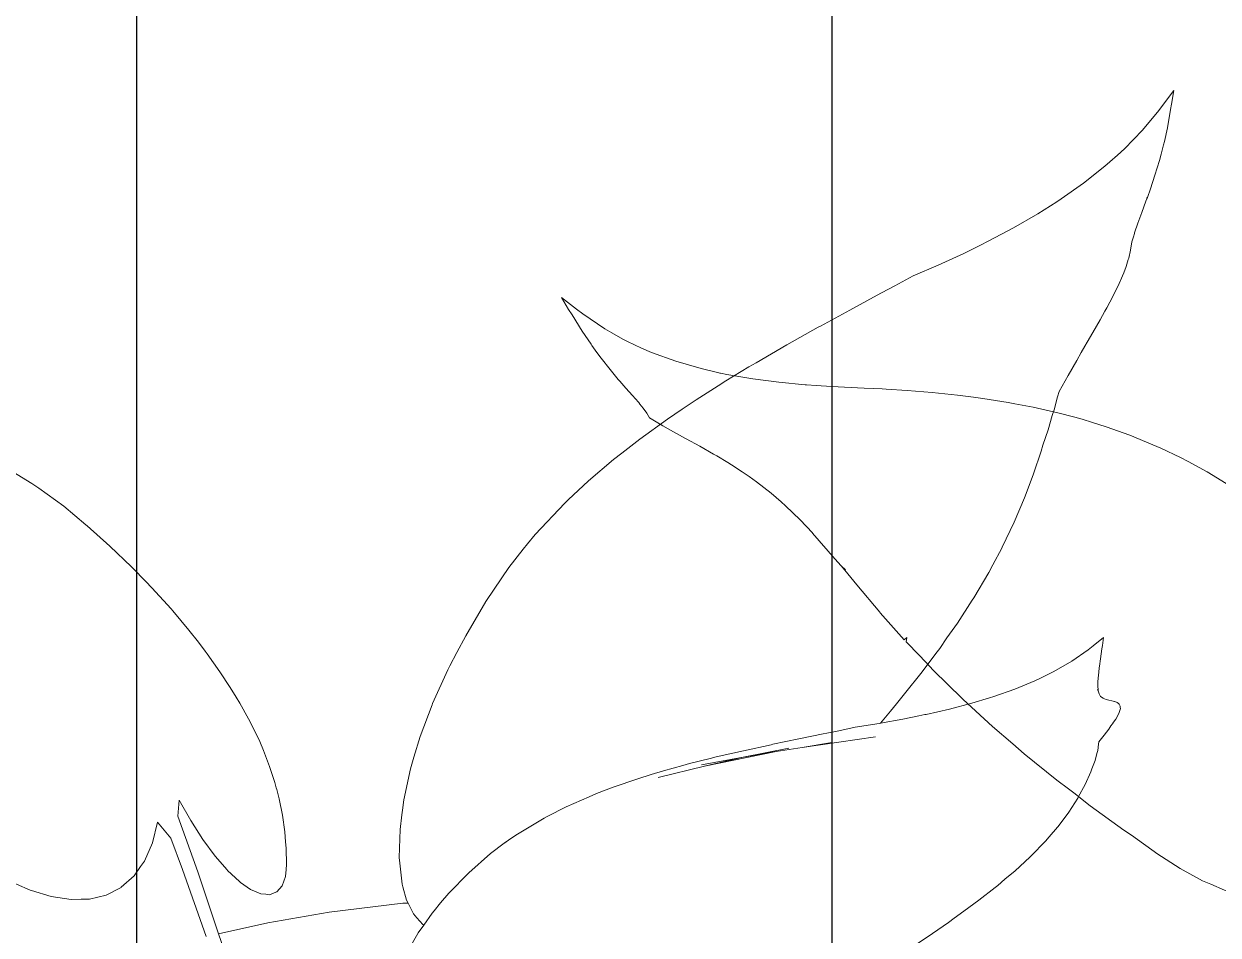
# Model space of a CAD drawing. Header units: inches. Extents: x 249 to 1192, y -18 to 440.
# Drawn here: x 628.081 to 628.596, y 186.083 to 186.476 of the extents above; entities that cross this region are included whole.
import ezdxf

# ---------------------------------------------------------------- set-up
doc = ezdxf.new("R2010")
doc.units = ezdxf.units.IN
doc.header["$MEASUREMENT"] = 0
doc.layers.add('DINDING', color=6, linetype='Continuous', lineweight=0)
doc.layers.add('VEGETASI', color=60, linetype='Continuous', lineweight=0)
doc.layers.add('KOLOM', color=5, linetype='Continuous')

# ---------------------------------------------------------------- blocks, each defined once
blk = doc.blocks.new('tanaman')
for p, q in [((585.09402, 360.41535), (585.09493, 360.40941)), ((585.09834, 360.4094), (585.09402, 360.41535)), ((585.09493, 360.40941), (585.09533, 360.40706)), ((585.10043, 360.40661), (585.09834, 360.4094)), ((585.09533, 360.40706), (585.09675, 360.39921)), ((585.10748, 360.39819), (585.10043, 360.40661)), ((585.09675, 360.39921), (585.098, 360.39335)), ((585.11529, 360.39017), (585.10748, 360.39819)), ((585.098, 360.39335), (585.09838, 360.39189)), ((585.09838, 360.39189), (585.09937, 360.38784)), ((585.11825, 360.38745), (585.11529, 360.39017)), ((585.09937, 360.38784), (585.10018, 360.38508)), ((585.10018, 360.38508), (585.10209, 360.37877)), ((585.12161, 360.38445), (585.11825, 360.38745)), ((585.12378, 360.38257), (585.12161, 360.38445)), ((585.10209, 360.37877), (585.10404, 360.37293)), ((585.13289, 360.37537), (585.12378, 360.38257)), ((585.14253, 360.36856), (585.13289, 360.37537)), ((585.10404, 360.37293), (585.10536, 360.36916)), ((585.10536, 360.36916), (585.10573, 360.36881)), ((585.10536, 360.36916), (585.10548, 360.36883)), ((585.10536, 360.36916), (585.10548, 360.36883)), ((585.10536, 360.36916), (585.10548, 360.36883)), ((585.10536, 360.36916), (585.10548, 360.36883)), ((585.10536, 360.36916), (585.10548, 360.36883)), ((585.10548, 360.36883), (585.10598, 360.36755)), ((585.10573, 360.36881), (585.10548, 360.36883)), ((585.14444, 360.36732), (585.14253, 360.36856)), ((585.10598, 360.36755), (585.10782, 360.36259)), ((585.15261, 360.36214), (585.14444, 360.36732)), ((585.10782, 360.36259), (585.10949, 360.35802)), ((585.10949, 360.35802), (585.11091, 360.35382)), ((585.16305, 360.35609), (585.15261, 360.36214)), ((585.11091, 360.35382), (585.11096, 360.35364)), ((585.11096, 360.35364), (585.11136, 360.35218)), ((585.17374, 360.35039), (585.16305, 360.35609)), ((585.11136, 360.35218), (585.112, 360.34995)), ((585.112, 360.34995), (585.1127, 360.34638)), ((585.17434, 360.35009), (585.17374, 360.35039)), ((585.1771, 360.34872), (585.17434, 360.35009)), ((585.1846, 360.34503), (585.1771, 360.34872)), ((585.1127, 360.34638), (585.11338, 360.34299)), ((585.11338, 360.34299), (585.11358, 360.34238)), ((585.11358, 360.34238), (585.11452, 360.33931)), ((585.19553, 360.33999), (585.1846, 360.34503)), ((585.11452, 360.33931), (585.11556, 360.33668)), ((585.20644, 360.33526), (585.19553, 360.33999)), ((585.11556, 360.33668), (585.11607, 360.33533)), ((585.11607, 360.33533), (585.11801, 360.33106)), ((585.21423, 360.33106), (585.20644, 360.33526)), ((585.11801, 360.33106), (585.11945, 360.32821)), ((585.11945, 360.32821), (585.12029, 360.32647)), ((585.22005, 360.32795), (585.21423, 360.33106)), ((585.2219, 360.32695), (585.22005, 360.32795)), ((585.23371, 360.32058), (585.2219, 360.32695)), ((585.12029, 360.32647), (585.12289, 360.32158)), ((585.12289, 360.32158), (585.12371, 360.32014)), ((585.87319, 360.32601), (585.86668, 360.32088)), ((585.87012, 360.32086), (585.87319, 360.32601)), ((585.12371, 360.32014), (585.12578, 360.31636)), ((585.24642, 360.31363), (585.23371, 360.32058)), ((585.86406, 360.31888), (585.85456, 360.31249)), ((585.86668, 360.32088), (585.86406, 360.31888)), ((585.86429, 360.31152), (585.86864, 360.31848)), ((585.86864, 360.31848), (585.87012, 360.32086)), ((585.12578, 360.31636), (585.12891, 360.31082)), ((585.24733, 360.31313), (585.24642, 360.31363)), ((585.26084, 360.30557), (585.24733, 360.31313)), ((585.85456, 360.31249), (585.85153, 360.31078)), ((585.86044, 360.3058), (585.86429, 360.31152)), ((585.12891, 360.31082), (585.13128, 360.30675)), ((585.13128, 360.30675), (585.13227, 360.30496)), ((585.84467, 360.30699), (585.83865, 360.30416)), ((585.8467, 360.30805), (585.84467, 360.30699)), ((585.85153, 360.31078), (585.8467, 360.30805)), ((585.13227, 360.30496), (585.13385, 360.3023)), ((585.13385, 360.3023), (585.13583, 360.29878)), ((585.27417, 360.29786), (585.26084, 360.30557)), ((585.8344, 360.30232), (585.82383, 360.29845)), ((585.83865, 360.30416), (585.8344, 360.30232)), ((585.85606, 360.29975), (585.85709, 360.30108)), ((585.85709, 360.30108), (585.85869, 360.30326)), ((585.85869, 360.30326), (585.86009, 360.30528)), ((585.86009, 360.30528), (585.86044, 360.3058)), ((585.13583, 360.29878), (585.13955, 360.29228)), ((585.27722, 360.29604), (585.27417, 360.29786)), ((585.28724, 360.28996), (585.27722, 360.29604)), ((585.82383, 360.29845), (585.81298, 360.2953)), ((585.85225, 360.29488), (585.85606, 360.29975)), ((585.13955, 360.29228), (585.14343, 360.28546)), ((585.79072, 360.29085), (585.77942, 360.28939)), ((585.80193, 360.29279), (585.79072, 360.29085)), ((585.80462, 360.29336), (585.80193, 360.29279)), ((585.8053, 360.29351), (585.80462, 360.29336)), ((585.80494, 360.2933), (585.80462, 360.29336)), ((585.8053, 360.29351), (585.80494, 360.2933)), ((585.81298, 360.2953), (585.8053, 360.29351)), ((585.8487, 360.29061), (585.85225, 360.29488)), ((585.29047, 360.28794), (585.28724, 360.28996)), ((585.29998, 360.28186), (585.29047, 360.28794)), ((585.72413, 360.28586), (585.71694, 360.28529)), ((585.73312, 360.28642), (585.72413, 360.28586)), ((585.73491, 360.28653), (585.73312, 360.28642)), ((585.74261, 360.28689), (585.73491, 360.28653)), ((585.7568, 360.28757), (585.74261, 360.28689)), ((585.76334, 360.28799), (585.7568, 360.28757)), ((585.76756, 360.28829), (585.76334, 360.28799)), ((585.7681, 360.28833), (585.76756, 360.28829)), ((585.77942, 360.28939), (585.7681, 360.28833)), ((585.84255, 360.28363), (585.84545, 360.28688)), ((585.84545, 360.28688), (585.84809, 360.28986)), ((585.84809, 360.28986), (585.8487, 360.29061)), ((585.14343, 360.28546), (585.14412, 360.28316)), ((585.14412, 360.28316), (585.14558, 360.2775)), ((585.30596, 360.27787), (585.29998, 360.28186)), ((585.68061, 360.28072), (585.67761, 360.28017)), ((585.69147, 360.28244), (585.68061, 360.28072)), ((585.69557, 360.28299), (585.69147, 360.28244)), ((585.70236, 360.28385), (585.69557, 360.28299)), ((585.71326, 360.28497), (585.70236, 360.28385)), ((585.71694, 360.28529), (585.71326, 360.28497)), ((585.8394, 360.28), (585.83992, 360.28065)), ((585.83992, 360.28065), (585.84004, 360.2808)), ((585.84004, 360.2808), (585.84255, 360.28363)), ((585.14558, 360.2775), (585.1464, 360.27501)), ((585.31232, 360.27352), (585.30596, 360.27787)), ((585.65915, 360.27623), (585.6518, 360.2743)), ((585.66983, 360.27866), (585.65915, 360.27623)), ((585.67761, 360.28017), (585.66983, 360.27866)), ((585.83526, 360.27408), (585.83636, 360.27609)), ((585.83636, 360.27609), (585.83796, 360.2783)), ((585.83796, 360.2783), (585.8394, 360.28)), ((585.1464, 360.27501), (585.14816, 360.26889)), ((585.32421, 360.26491), (585.31232, 360.27352)), ((585.63828, 360.27019), (585.62813, 360.26655)), ((585.64413, 360.27207), (585.63828, 360.27019)), ((585.64863, 360.27342), (585.64413, 360.27207)), ((585.6518, 360.2743), (585.64863, 360.27342)), ((585.82494, 360.26799), (585.82953, 360.2706)), ((585.82953, 360.2706), (585.83025, 360.27101)), ((585.83025, 360.27101), (585.83239, 360.2723)), ((585.83239, 360.2723), (585.83526, 360.27408)), ((585.14816, 360.26889), (585.15039, 360.26223)), ((585.33209, 360.25881), (585.32421, 360.26491)), ((585.62813, 360.26655), (585.61822, 360.26247)), ((585.81358, 360.26178), (585.81937, 360.26494)), ((585.81937, 360.26494), (585.81974, 360.26515)), ((585.81974, 360.26515), (585.82494, 360.26799)), ((585.15039, 360.26223), (585.15115, 360.25966)), ((585.61468, 360.26094), (585.60628, 360.25702)), ((585.61822, 360.26247), (585.61468, 360.26094)), ((585.80762, 360.25842), (585.81358, 360.26178)), ((585.15115, 360.25966), (585.15455, 360.24988)), ((585.33557, 360.25602), (585.33209, 360.25881)), ((585.34638, 360.24683), (585.33557, 360.25602)), ((585.60284, 360.25526), (585.59468, 360.25075)), ((585.60628, 360.25702), (585.60284, 360.25526)), ((585.79995, 360.25382), (585.80152, 360.25479)), ((585.80152, 360.25479), (585.80619, 360.25761)), ((585.80619, 360.25761), (585.80762, 360.25842)), ((585.15455, 360.24988), (585.15814, 360.24021)), ((585.59468, 360.25075), (585.58654, 360.24571)), ((585.79229, 360.24874), (585.79532, 360.2508)), ((585.79532, 360.2508), (585.79995, 360.25382)), ((585.35521, 360.23863), (585.34638, 360.24683)), ((585.58654, 360.24571), (585.5835, 360.2437)), ((585.78279, 360.2415), (585.78907, 360.2464)), ((585.78907, 360.2464), (585.79229, 360.24874)), ((585.15814, 360.24021), (585.15835, 360.23961)), ((585.15835, 360.23961), (585.16279, 360.22905)), ((585.5835, 360.2437), (585.57279, 360.2359)), ((585.77844, 360.23782), (585.78279, 360.2415)), ((585.35657, 360.23731), (585.35521, 360.23863)), ((585.36942, 360.22369), (585.35657, 360.23731)), ((585.57279, 360.2359), (585.56318, 360.22793)), ((585.77028, 360.23003), (585.77652, 360.23606)), ((585.77652, 360.23606), (585.77844, 360.23782)), ((585.16279, 360.22905), (585.16793, 360.2183)), ((585.76501, 360.2244), (585.77028, 360.23003)), ((585.56261, 360.22744), (585.55286, 360.21866)), ((585.56318, 360.22793), (585.56261, 360.22744)), ((585.7553, 360.21319), (585.76493, 360.22431)), ((585.76493, 360.22431), (585.76501, 360.2244)), ((585.37275, 360.21973), (585.36942, 360.22369)), ((585.37275, 360.21973), (585.37454, 360.21744)), ((585.37467, 360.21738), (585.37275, 360.21973)), ((585.37467, 360.21738), (585.37275, 360.21973)), ((585.37467, 360.21738), (585.37275, 360.21973)), ((585.37467, 360.21738), (585.37275, 360.21973)), ((585.37467, 360.21738), (585.37275, 360.21973)), ((585.55286, 360.21866), (585.54355, 360.20973)), ((585.16793, 360.2183), (585.16819, 360.21782)), ((585.16819, 360.21782), (585.17206, 360.21066)), ((585.37467, 360.21738), (585.37454, 360.21744)), ((585.38078, 360.20948), (585.37467, 360.21738)), ((585.17206, 360.21066), (585.17375, 360.20741)), ((585.39038, 360.19521), (585.38078, 360.20948)), ((585.54316, 360.20934), (585.53734, 360.20341)), ((585.54355, 360.20973), (585.54316, 360.20934)), ((585.74582, 360.20197), (585.75096, 360.20832)), ((585.75256, 360.21015), (585.75066, 360.20845)), ((585.75096, 360.20832), (585.75066, 360.20845)), ((585.75096, 360.20832), (585.75256, 360.21015)), ((585.75096, 360.20832), (585.75256, 360.21015)), ((585.75096, 360.20832), (585.75256, 360.21015)), ((585.75096, 360.20832), (585.75256, 360.21015)), ((585.75096, 360.20832), (585.75256, 360.21015)), ((585.75256, 360.21015), (585.7553, 360.21319)), ((585.17375, 360.20741), (585.18021, 360.19646)), ((585.53734, 360.20341), (585.53474, 360.20069)), ((585.53474, 360.20069), (585.52647, 360.1916)), ((585.73596, 360.19023), (585.74582, 360.20197)), ((585.18021, 360.19646), (585.18088, 360.19545)), ((585.18088, 360.19545), (585.18728, 360.18549)), ((585.39064, 360.1948), (585.39038, 360.19521)), ((585.39939, 360.18003), (585.39064, 360.1948)), ((585.52576, 360.19077), (585.51879, 360.1825)), ((585.52647, 360.1916), (585.52576, 360.19077)), ((585.72542, 360.17836), (585.73569, 360.18988)), ((585.73569, 360.18988), (585.73596, 360.19023)), ((585.18728, 360.18549), (585.19181, 360.17911)), ((585.51879, 360.1825), (585.51463, 360.17723)), ((585.12426, 360.1793), (585.12479, 360.1758)), ((585.12873, 360.17568), (585.12426, 360.1793)), ((585.19181, 360.17911), (585.19492, 360.17459)), ((585.40326, 360.1728), (585.39939, 360.18003)), ((585.71886, 360.17157), (585.72455, 360.17739)), ((585.72426, 360.1793), (585.72455, 360.17739)), ((585.72542, 360.17836), (585.72426, 360.1793)), ((585.12479, 360.1758), (585.12502, 360.17443)), ((585.12502, 360.17443), (585.12562, 360.17005)), ((585.13087, 360.174), (585.12873, 360.17568)), ((585.13799, 360.16907), (585.13087, 360.174)), ((585.19492, 360.17459), (585.19608, 360.17308)), ((585.19608, 360.17308), (585.20308, 360.16379)), ((585.40618, 360.16711), (585.40326, 360.1728)), ((585.51085, 360.17222), (585.50538, 360.16449)), ((585.51175, 360.17345), (585.51085, 360.17222)), ((585.51463, 360.17723), (585.51175, 360.17345)), ((585.12562, 360.17005), (585.126, 360.16699)), ((585.14567, 360.1646), (585.13799, 360.16907)), ((585.40708, 360.16532), (585.40618, 360.16711)), ((585.71434, 360.16677), (585.71886, 360.17157)), ((585.126, 360.16699), (585.12612, 360.16626)), ((585.12612, 360.16626), (585.12631, 360.1643)), ((585.12631, 360.1643), (585.1265, 360.16303)), ((585.1265, 360.16303), (585.12674, 360.16033)), ((585.14855, 360.16313), (585.14567, 360.1646)), ((585.15179, 360.16155), (585.14855, 360.16313)), ((585.20308, 360.16379), (585.20954, 360.15565)), ((585.41364, 360.15078), (585.40708, 360.16532)), ((585.50538, 360.16449), (585.50095, 360.15772)), ((585.70043, 360.15302), (585.71294, 360.16525)), ((585.71294, 360.16525), (585.71434, 360.16677)), ((585.12666, 360.15675), (585.12663, 360.15634)), ((585.12679, 360.15812), (585.12666, 360.15685)), ((585.12666, 360.15685), (585.12697, 360.1567)), ((585.12666, 360.15685), (585.12666, 360.15675)), ((585.12666, 360.15685), (585.12666, 360.15675)), ((585.12666, 360.15685), (585.12666, 360.15675)), ((585.12666, 360.15685), (585.12666, 360.15675)), ((585.12666, 360.15685), (585.12666, 360.15675)), ((585.12697, 360.1567), (585.12666, 360.15675)), ((585.12674, 360.16033), (585.12679, 360.15812)), ((585.15387, 360.16058), (585.15179, 360.16155)), ((585.16253, 360.15699), (585.15387, 360.16058)), ((585.17161, 360.15379), (585.16253, 360.15699)), ((585.50095, 360.15772), (585.49841, 360.15357)), ((585.11941, 360.15166), (585.11836, 360.15123)), ((585.11961, 360.15174), (585.11941, 360.15166)), ((585.12309, 360.15253), (585.11961, 360.15174)), ((585.12389, 360.15285), (585.12309, 360.15253)), ((585.12442, 360.15307), (585.12389, 360.15285)), ((585.12449, 360.1531), (585.12442, 360.15307)), ((585.12552, 360.15389), (585.12449, 360.1531)), ((585.12622, 360.15495), (585.12552, 360.15389)), ((585.12663, 360.15634), (585.12622, 360.15495)), ((585.1734, 360.15323), (585.17161, 360.15379)), ((585.18104, 360.15095), (585.1734, 360.15323)), ((585.20954, 360.15565), (585.21363, 360.15068)), ((585.49841, 360.15357), (585.49685, 360.15094)), ((585.68731, 360.14096), (585.69993, 360.15257)), ((585.69993, 360.15257), (585.70043, 360.15302)), ((585.11705, 360.14907), (585.11702, 360.14866)), ((585.11702, 360.14866), (585.11734, 360.14739)), ((585.11708, 360.14971), (585.11705, 360.14907)), ((585.11752, 360.15056), (585.11708, 360.14971)), ((585.11734, 360.14739), (585.11754, 360.14699)), ((585.11781, 360.15079), (585.11752, 360.15056)), ((585.11754, 360.14699), (585.11802, 360.14589)), ((585.11836, 360.15123), (585.11781, 360.15079)), ((585.19077, 360.14841), (585.18104, 360.15095)), ((585.20074, 360.14615), (585.19077, 360.14841)), ((585.21363, 360.15068), (585.21613, 360.14757)), ((585.21613, 360.14757), (585.22046, 360.14238)), ((585.41386, 360.15025), (585.41364, 360.15078)), ((585.41903, 360.13653), (585.41386, 360.15025)), ((585.49685, 360.15094), (585.49307, 360.14418)), ((585.11802, 360.14589), (585.11903, 360.14413)), ((585.11903, 360.14413), (585.11999, 360.14274)), ((585.11999, 360.14274), (585.12038, 360.1421)), ((585.12038, 360.1421), (585.12112, 360.14113)), ((585.2013, 360.14603), (585.20074, 360.14615)), ((585.20388, 360.14551), (585.2013, 360.14603)), ((585.21087, 360.14411), (585.20388, 360.14551)), ((585.22046, 360.14238), (585.21087, 360.14411)), ((585.22112, 360.14226), (585.22046, 360.14238)), ((585.23142, 360.14056), (585.22112, 360.14226)), ((585.49307, 360.14418), (585.48964, 360.13743)), ((585.12112, 360.14113), (585.12204, 360.13979)), ((585.12204, 360.13979), (585.124, 360.13718)), ((585.124, 360.13718), (585.12625, 360.13429)), ((585.2543, 360.13191), (585.2227, 360.13643)), ((585.23838, 360.1391), (585.23142, 360.14056)), ((585.24356, 360.13804), (585.23838, 360.1391)), ((585.2452, 360.1377), (585.24356, 360.13804)), ((585.25567, 360.13555), (585.2452, 360.1377)), ((585.42177, 360.12763), (585.41903, 360.13653)), ((585.48964, 360.13743), (585.48823, 360.13438)), ((585.67847, 360.13344), (585.68731, 360.14096)), ((585.12625, 360.13429), (585.12644, 360.13323)), ((585.12644, 360.13323), (585.12676, 360.13051)), ((585.2543, 360.13191), (585.2414, 360.13404)), ((585.26545, 360.13008), (585.2543, 360.13191)), ((585.26689, 360.13321), (585.25567, 360.13555)), ((585.27973, 360.12773), (585.26, 360.13149)), ((585.26769, 360.13304), (585.26689, 360.13321)), ((585.27959, 360.13046), (585.26769, 360.13304)), ((585.48823, 360.13438), (585.48659, 360.13061)), ((585.67365, 360.12916), (585.67847, 360.13344)), ((585.12676, 360.13051), (585.12714, 360.12929)), ((585.12714, 360.12929), (585.12793, 360.12617)), ((585.12793, 360.12617), (585.12928, 360.12268)), ((585.29645, 360.12372), (585.26545, 360.13008)), ((585.27973, 360.12773), (585.26545, 360.13008)), ((585.29132, 360.12775), (585.27959, 360.13046)), ((585.29774, 360.12431), (585.27973, 360.12773)), ((585.29645, 360.12372), (585.27973, 360.12773)), ((585.294, 360.1271), (585.29132, 360.12775)), ((585.30285, 360.12487), (585.294, 360.1271)), ((585.42319, 360.12266), (585.42177, 360.12763)), ((585.48659, 360.13061), (585.48395, 360.12371)), ((585.65957, 360.1177), (585.67365, 360.12916)), ((585.12928, 360.12268), (585.12975, 360.12129)), ((585.12975, 360.12129), (585.13222, 360.1159)), ((585.3164, 360.11894), (585.29645, 360.12372)), ((585.30569, 360.12411), (585.30285, 360.12487)), ((585.31412, 360.12176), (585.30569, 360.12411)), ((585.31943, 360.12017), (585.31412, 360.12176)), ((585.42609, 360.10927), (585.42319, 360.12266)), ((585.48395, 360.12371), (585.48171, 360.11672)), ((585.13222, 360.1159), (585.13517, 360.11038)), ((585.32511, 360.11837), (585.31943, 360.12017)), ((585.33579, 360.11468), (585.32511, 360.11837)), ((585.48171, 360.11672), (585.48109, 360.11445)), ((585.65453, 360.11394), (585.65957, 360.1177)), ((585.13517, 360.11038), (585.13534, 360.11004)), ((585.34293, 360.11193), (585.33579, 360.11468)), ((585.34611, 360.11062), (585.34293, 360.11193)), ((585.35605, 360.10619), (585.34611, 360.11062)), ((585.48091, 360.11375), (585.47989, 360.10968)), ((585.48109, 360.11445), (585.48091, 360.11375)), ((585.64518, 360.10667), (585.65228, 360.11223)), ((585.65228, 360.11223), (585.65453, 360.11394)), ((585.13534, 360.11004), (585.13923, 360.10395)), ((585.3643, 360.10203), (585.35605, 360.10619)), ((585.42672, 360.10486), (585.42609, 360.10927)), ((585.47989, 360.10968), (585.47847, 360.1026)), ((585.518, 360.10035), (585.52293, 360.10912)), ((585.52293, 360.10912), (585.52354, 360.10227)), ((585.63059, 360.09613), (585.64518, 360.10667)), ((585.13923, 360.10395), (585.1439, 360.09774)), ((585.36559, 360.10134), (585.3643, 360.10203)), ((585.37778, 360.09405), (585.36559, 360.10134)), ((585.42698, 360.10286), (585.42672, 360.10486)), ((585.42772, 360.09648), (585.42698, 360.10286)), ((585.47847, 360.1026), (585.47746, 360.0955)), ((585.5128, 360.09222), (585.518, 360.10035)), ((585.51492, 360.0782), (585.52354, 360.10227)), ((585.1439, 360.09774), (585.14414, 360.09747)), ((585.14414, 360.09747), (585.14773, 360.09333)), ((585.42803, 360.08436), (585.42772, 360.09648)), ((585.47746, 360.0955), (585.47707, 360.0912)), ((585.53229, 360.09968), (585.52659, 360.09278)), ((585.53229, 360.09968), (585.53454, 360.09066)), ((585.62735, 360.09397), (585.63059, 360.09613)), ((585.14773, 360.09333), (585.14933, 360.09143)), ((585.14933, 360.09143), (585.15549, 360.08507)), ((585.38093, 360.09189), (585.37778, 360.09405)), ((585.38093, 360.09189), (585.38254, 360.09068)), ((585.38276, 360.09059), (585.38093, 360.09189)), ((585.38276, 360.09059), (585.38254, 360.09068)), ((585.38868, 360.0861), (585.38276, 360.09059)), ((585.47707, 360.0912), (585.47685, 360.0884)), ((585.50748, 360.08497), (585.5128, 360.09222)), ((585.52659, 360.09278), (585.52154, 360.07924)), ((585.53454, 360.09066), (585.53796, 360.08286)), ((585.61605, 360.08587), (585.62735, 360.09397)), ((585.15549, 360.08507), (585.15613, 360.08449)), ((585.39799, 360.07784), (585.38868, 360.0861)), ((585.47685, 360.0884), (585.47663, 360.08134)), ((585.50231, 360.079), (585.50748, 360.08497)), ((585.60635, 360.07957), (585.61444, 360.08486)), ((585.61444, 360.08486), (585.61605, 360.08587)), ((585.15613, 360.08449), (585.16235, 360.07868)), ((585.42678, 360.07287), (585.42783, 360.08188)), ((585.42783, 360.08188), (585.42803, 360.08436)), ((585.47663, 360.08134), (585.47682, 360.07919)), ((585.53796, 360.08286), (585.53964, 360.08047)), ((585.53964, 360.08047), (585.54246, 360.07645)), ((585.59671, 360.07433), (585.60635, 360.07957)), ((585.16235, 360.07868), (585.16678, 360.07497)), ((585.16678, 360.07497), (585.16987, 360.07231)), ((585.39824, 360.07759), (585.39799, 360.07784)), ((585.40664, 360.06898), (585.39824, 360.07759)), ((585.47682, 360.07919), (585.4771, 360.07615)), ((585.4771, 360.07615), (585.47851, 360.07216)), ((585.49701, 360.07399), (585.50217, 360.07883)), ((585.50217, 360.07883), (585.50231, 360.079)), ((585.50598, 360.05149), (585.51492, 360.0782)), ((585.52154, 360.07924), (585.5113, 360.05032)), ((585.54246, 360.07645), (585.54797, 360.07154)), ((585.59313, 360.07285), (585.59671, 360.07433)), ((585.16987, 360.07231), (585.17101, 360.07144)), ((585.17101, 360.07144), (585.178, 360.06599)), ((585.42486, 360.06593), (585.42649, 360.07175)), ((585.42649, 360.07175), (585.42678, 360.07287)), ((585.47851, 360.07216), (585.48082, 360.06952)), ((585.48082, 360.06952), (585.48276, 360.06879)), ((585.48775, 360.06868), (585.49216, 360.07057)), ((585.49216, 360.07057), (585.49653, 360.07365)), ((585.49653, 360.07365), (585.49701, 360.07399)), ((585.54797, 360.07154), (585.54805, 360.0715)), ((585.54805, 360.0715), (585.5544, 360.06819)), ((585.57822, 360.06755), (585.58663, 360.0701)), ((585.58663, 360.0701), (585.58729, 360.07028)), ((585.58729, 360.07028), (585.59313, 360.07285)), ((585.178, 360.06599), (585.18451, 360.0612)), ((585.41025, 360.06479), (585.40664, 360.06898)), ((585.41302, 360.06145), (585.41025, 360.06479)), ((585.42187, 360.06011), (585.42424, 360.06473)), ((585.42424, 360.06473), (585.42486, 360.06593)), ((585.42424, 360.06473), (585.42652, 360.06466)), ((585.42652, 360.06466), (585.45826, 360.06082)), ((585.48276, 360.06879), (585.48393, 360.06834)), ((585.48393, 360.06834), (585.48558, 360.0685)), ((585.48558, 360.0685), (585.48775, 360.06868)), ((585.5544, 360.06819), (585.56166, 360.06643)), ((585.56166, 360.06643), (585.5652, 360.06638)), ((585.5652, 360.06638), (585.56963, 360.06623)), ((585.56963, 360.06623), (585.57822, 360.06755)), ((585.18451, 360.0612), (585.18865, 360.05826)), ((585.41387, 360.06039), (585.41302, 360.06145)), ((585.4175, 360.05525), (585.41387, 360.06039)), ((585.42041, 360.0584), (585.42187, 360.06011)), ((585.45826, 360.06082), (585.48477, 360.05619)), ((585.18865, 360.05826), (585.19121, 360.05641)), ((585.19121, 360.05641), (585.19809, 360.05162)), ((585.4175, 360.05525), (585.41757, 360.0553)), ((585.41988, 360.0519), (585.4175, 360.05525)), ((585.41757, 360.0553), (585.4179, 360.05552)), ((585.4179, 360.05552), (585.42041, 360.0584)), ((585.48477, 360.05619), (585.50598, 360.05149)), ((585.19809, 360.05162), (585.20513, 360.04684)), ((585.42006, 360.05159), (585.41988, 360.0519)), ((585.42461, 360.04355), (585.42006, 360.05159)), ((585.50374, 360.04479), (585.50598, 360.05149))]:
    blk.add_line(p, q)
blk = doc.blocks.new('ampak samping')
at = {"layer": 'KOLOM'}
blk.add_lwpolyline([(628.42979, 185.86173), (628.42979, 188.76173), (628.12979, 188.76173), (628.12979, 185.86173)], dxfattribs=at)
at = {"layer": 'VEGETASI', "xscale": -1}
for p in [(1213.67118, -173.96832), (1214.18632, -173.96832)]:
    blk.add_blockref('tanaman', p, dxfattribs=at)

msp = doc.modelspace()

# ---------------------------------------------------------------- block references
at = {"layer": 'DINDING'}
msp.add_blockref('ampak samping', (0, 0), dxfattribs=at)

doc.saveas('drawing.dxf')
